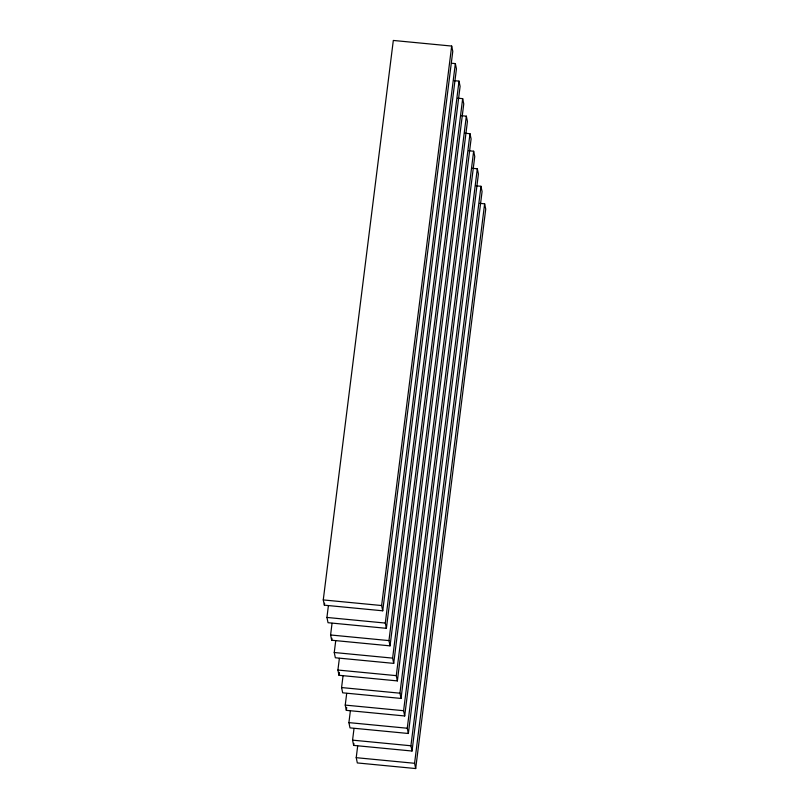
<?xml version="1.0" encoding="UTF-8"?>
<svg xmlns="http://www.w3.org/2000/svg" width="809" height="809" viewBox="0 0 809 809"><rect width="100%" height="100%" fill="white"/><g stroke="black" fill="none" stroke-linecap="round" stroke-linejoin="round"><path stroke-width="1.21" d="M323.266 599.924L393.316 40.45L451.675 46.062L452.777 51.321L382.728 610.795L324.369 605.183L323.266 599.924L381.626 605.536L382.728 610.795M324.369 605.183L324.611 603.241M451.614 63.233L455.346 63.598L456.438 68.856L386.389 628.32L328.029 622.708L326.927 617.449L328.383 605.799M454.031 80.647L459.006 81.122L460.099 86.381L390.049 645.855L331.69 640.232L330.588 634.974L332.044 623.324M331.69 640.232L331.933 638.291M457.702 98.172L462.667 98.647L463.759 103.906L393.71 663.38L335.351 657.768L334.248 652.509L335.715 640.849M461.363 115.697L466.328 116.183L467.43 121.441L397.371 680.905L339.011 675.293L337.909 670.034L339.376 658.384M339.011 675.293L339.376 672.38M465.023 133.232L469.989 133.707L471.091 138.966L401.042 698.44L342.672 692.817L341.57 687.559L343.036 675.909M468.684 150.757L473.649 151.232L474.752 156.491L404.702 715.965L346.333 710.353L345.241 705.094L346.697 693.434M346.333 710.353L346.697 707.44M472.345 168.282L477.31 168.768L478.412 174.026L408.363 733.49L349.994 727.878L348.901 722.619L350.358 710.959M476.005 185.817L480.971 186.292L482.073 191.551L412.024 751.025L353.654 745.402L352.562 740.144L354.018 728.494M353.654 745.402L353.897 743.461M479.666 203.342L484.631 203.817L485.734 209.076L415.684 768.55L357.325 762.938L356.223 757.679L357.679 746.019M381.626 605.536L451.675 46.062M386.389 628.32L385.296 623.061L455.346 63.598M390.049 645.855L388.957 640.597L459.006 81.122M393.71 663.38L392.618 658.121L462.667 98.647M397.371 680.905L396.279 675.646L466.328 116.183M401.042 698.44L399.939 693.182L469.989 133.707M404.702 715.965L403.6 710.706L473.649 151.232M408.363 733.49L407.261 728.231L477.31 168.768M412.024 751.025L410.921 745.767L480.971 186.292M415.684 768.55L414.582 763.291L484.631 203.817M326.927 617.449L385.296 623.061M330.588 634.974L388.957 640.597M334.248 652.509L392.618 658.121M337.909 670.034L396.279 675.646M341.57 687.559L399.939 693.182M345.241 705.094L403.6 710.706M348.901 722.619L407.261 728.231M352.562 740.144L410.921 745.767M356.223 757.679L414.582 763.291"/></g></svg>
